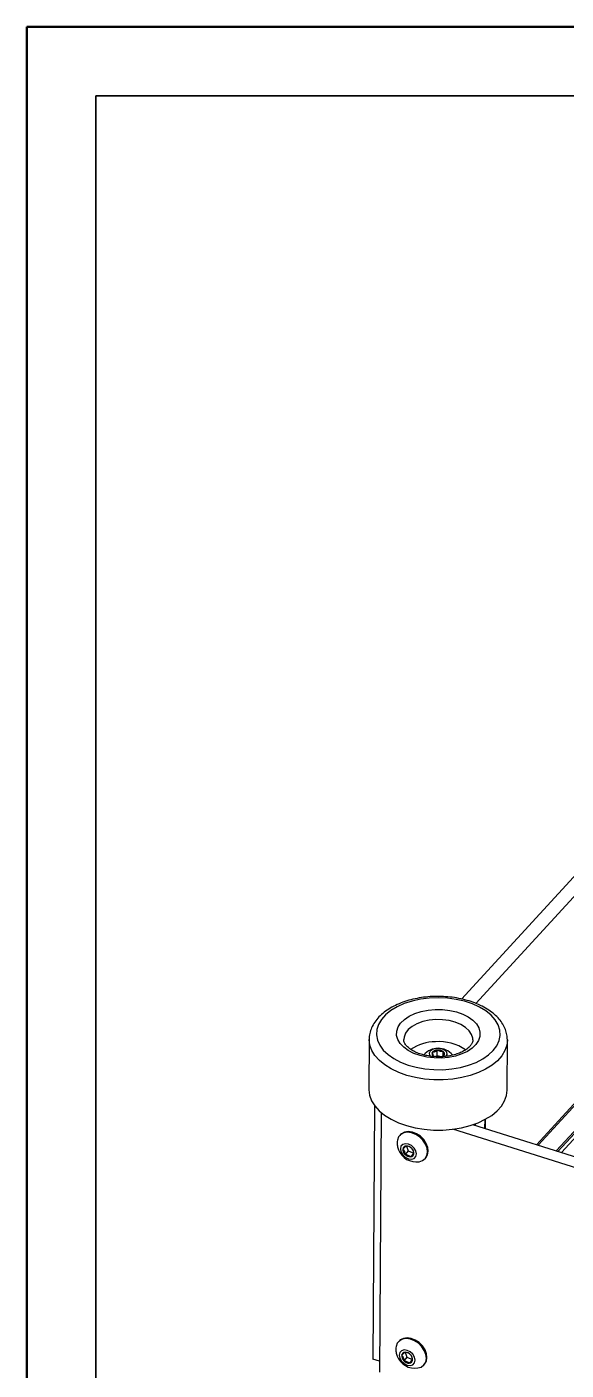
# Model space of a CAD drawing. Header units: millimetres. Extents: x -11 to 295, y 0 to 216.
# Drawn here: x 0 to 49.6, y 92.4 to 215.9 of the extents above; entities that cross this region are included whole.
import ezdxf

# ---------------------------------------------------------------- set-up
doc = ezdxf.new("R2010")
doc.units = ezdxf.units.MM
doc.layers.add('PAGE_BORDER', color=7, linetype='Continuous')

msp = doc.modelspace()

# ---------------------------------------------------------------- linework, layer by layer
at = {"color": 7, "linetype": 'Continuous', "lineweight": 50}
for p, q in [((0, 0), (0, 215.9)), ((0, 215.9), (279.4, 215.9))]:
    msp.add_line(p, q, dxfattribs=at)
at = {"color": 7, "linetype": 'Continuous', "lineweight": 25}
for p, q in [((83.15, 173.65), (39.94, 126.53)), ((84.47, 173.23), (41.27, 126.12)), ((84.54, 154.28), (46.82, 113.14)), ((49.12, 112.41), (86.85, 153.55)), ((31.46, 122.83), (31.43, 118.21)), ((44.13, 118.14), (44.16, 122.75)), ((37.34, 121.3), (37.42, 121.26)), ((37.71, 121.31), (37.55, 121.24)), ((37.71, 121.31), (37.72, 121.83)), ((38.07, 121.23), (37.71, 121.31)), ((38.25, 121.3), (38.25, 121.71)), ((31.94, 116.74), (31.8, 93.42)), ((32.56, 116.09), (32.42, 92.24)), ((162.39, 76.84), (40.98, 114.97)), ((42.14, 114.6), (42.15, 115.47)), ((34.32, 114.06), (34.26, 113.99)), ((162.82, 75.72), (39.14, 114.56)), ((35.05, 112.57), (34.75, 112.25)), ((34.88, 113.01), (35.05, 112.57)), ((35.05, 112.57), (35.55, 112.35)), ((35.55, 112.35), (35.25, 112.02)), ((36.59, 111.85), (36.66, 111.92)), ((34.21, 95.09), (34.14, 95.02)), ((34.76, 94.05), (34.93, 93.61)), ((32.42, 93.23), (31.8, 93.42)), ((34.93, 93.61), (34.63, 93.28)), ((34.93, 93.61), (35.44, 93.39)), ((35.44, 93.39), (35.14, 93.06)), ((36.48, 92.88), (36.54, 92.95))]:
    msp.add_line(p, q, dxfattribs=at)
at = {"color": 8, "linetype": 'Continuous', "lineweight": 25}
for p, q in [((46.98, 113.09), (84.7, 154.23)), ((48.65, 112.56), (86.38, 153.7)), ((48.8, 112.51), (86.52, 153.66)), ((41.08, 114.94), (41.08, 115)), ((41.22, 114.89), (41.22, 115.05)), ((42.1, 114.62), (42.11, 115.45))]:
    msp.add_line(p, q, dxfattribs=at)
at = {"color": 7, "linetype": 'Continuous', "lineweight": 25, "flags": 128}
for points in [[(37.39, 120.04), (38.22, 120.03), (39.04, 120.1), (39.84, 120.24), (40.59, 120.44), (41.28, 120.7), (41.9, 121.02), (42.43, 121.39), (42.86, 121.8), (43.19, 122.24), (43.4, 122.71), (43.49, 123.19), (43.46, 123.67), (43.31, 124.15), (43.04, 124.61), (42.66, 125.04), (42.18, 125.44), (41.6, 125.79), (40.95, 126.08), (40.22, 126.32), (39.45, 126.5), (38.64, 126.61), (37.81, 126.65), (36.98, 126.61), (36.17, 126.51), (35.4, 126.34), (34.67, 126.11), (34.02, 125.82), (33.44, 125.47), (32.96, 125.08), (32.58, 124.65), (32.31, 124.2), (32.16, 123.72), (32.13, 123.24), (32.22, 122.76), (32.43, 122.29), (32.75, 121.84), (33.19, 121.43), (33.72, 121.05), (34.34, 120.73), (35.03, 120.46), (35.78, 120.25), (36.57, 120.11), (37.39, 120.04)], [(38.75, 121.16), (38.09, 121.1), (37.42, 121.11), (36.76, 121.19), (36.14, 121.33), (35.56, 121.53), (35.05, 121.79), (34.63, 122.09), (34.3, 122.43), (34.08, 122.8), (33.98, 123.19), (33.99, 123.58), (34.11, 123.96), (34.35, 124.32), (34.69, 124.66), (35.13, 124.95), (35.65, 125.2), (36.24, 125.38), (36.87, 125.51), (37.53, 125.57), (38.2, 125.56), (38.86, 125.48), (39.48, 125.34), (40.06, 125.14), (40.56, 124.88), (40.99, 124.58), (41.31, 124.24), (41.53, 123.87), (41.64, 123.48), (41.63, 123.09), (41.51, 122.71), (41.27, 122.35), (40.92, 122.01), (40.49, 121.72), (39.97, 121.48), (39.38, 121.29), (38.75, 121.16)], [(44.15, 122.83), (44.16, 122.79), (44.16, 122.75)], [(37.29, 121.88), (37.07, 121.74), (36.97, 121.56), (36.99, 121.37), (37.07, 121.27)], [(38.53, 121.27), (38.63, 121.44), (38.6, 121.63), (38.45, 121.8), (38.21, 121.92), (37.9, 121.98), (37.58, 121.97), (37.29, 121.88)], [(37.34, 121.3), (37.39, 121.26), (37.39, 121.26)], [(31.43, 118.21), (31.43, 118.18), (31.49, 117.68), (31.67, 117.18), (31.97, 116.71), (32.37, 116.26), (32.87, 115.85), (33.47, 115.48), (34.14, 115.16), (34.88, 114.89), (35.68, 114.69), (36.52, 114.55), (37.37, 114.48), (38.24, 114.48), (39.1, 114.55), (39.93, 114.69), (40.73, 114.89), (41.46, 115.15), (42.13, 115.47), (42.72, 115.83), (43.22, 116.25), (43.61, 116.69), (43.9, 117.17), (44.07, 117.66), (44.13, 118.14)], [(36.05, 111.57), (36.36, 111.67), (36.6, 111.86), (36.76, 112.13), (36.82, 112.46), (36.78, 112.82), (36.64, 113.19), (36.4, 113.54), (36.1, 113.84), (35.74, 114.08), (35.36, 114.23), (34.99, 114.28), (34.65, 114.23), (34.36, 114.08), (34.16, 113.85), (34.05, 113.55), (34.03, 113.42)], [(36.66, 111.92), (36.67, 111.93), (36.83, 112.2), (36.89, 112.53), (36.85, 112.89), (36.7, 113.26), (36.47, 113.61), (36.16, 113.91), (35.81, 114.15), (35.43, 114.3), (35.05, 114.35), (34.71, 114.3), (34.43, 114.15), (34.32, 114.06)], [(34.03, 113.42), (34.03, 113.32), (34.03, 113.23), (34.04, 113.14), (34.05, 113.04), (34.07, 112.95), (34.09, 112.86), (34.12, 112.77), (34.15, 112.68), (34.28, 112.41), (34.45, 112.17), (34.66, 111.96), (34.9, 111.79), (35.17, 111.67), (35.46, 111.59), (35.75, 111.55), (36.05, 111.57)], [(34.33, 112.75), (34.38, 112.47), (34.54, 112.2), (34.77, 111.98), (35.06, 111.84), (35.34, 111.81), (35.58, 111.88), (35.74, 112.05), (35.8, 112.29), (35.74, 112.56), (35.58, 112.83), (35.35, 113.06), (35.07, 113.2), (34.78, 113.23), (34.54, 113.16), (34.38, 112.99), (34.33, 112.75)], [(35.93, 92.61), (36.24, 92.7), (36.49, 92.89), (36.65, 93.16), (36.71, 93.49), (36.67, 93.85), (36.52, 94.22), (36.29, 94.57), (35.98, 94.88), (35.63, 95.11), (35.25, 95.26), (34.87, 95.31), (34.53, 95.26), (34.25, 95.12), (34.04, 94.89), (33.93, 94.59), (33.91, 94.45)], [(36.54, 92.95), (36.55, 92.96), (36.71, 93.23), (36.77, 93.56), (36.73, 93.92), (36.59, 94.29), (36.35, 94.64), (36.05, 94.95), (35.69, 95.18), (35.31, 95.33), (34.94, 95.38), (34.6, 95.33), (34.31, 95.19), (34.21, 95.09)], [(33.91, 94.45), (33.91, 94.36), (33.91, 94.26), (33.92, 94.17), (33.93, 94.08), (33.95, 93.98), (33.97, 93.89), (34, 93.8), (34.03, 93.71), (34.16, 93.45), (34.33, 93.21), (34.54, 93), (34.79, 92.83), (35.05, 92.7), (35.34, 92.62), (35.63, 92.59), (35.93, 92.61)], [(34.21, 93.79), (34.26, 93.51), (34.42, 93.24), (34.66, 93.02), (34.94, 92.88), (35.22, 92.84), (35.46, 92.91), (35.62, 93.08), (35.68, 93.32), (35.63, 93.6), (35.47, 93.87), (35.23, 94.09), (34.95, 94.23), (34.67, 94.27), (34.43, 94.2), (34.27, 94.03), (34.21, 93.79)]]:
    msp.add_lwpolyline(points, dxfattribs=at)
at = {"color": 8, "linetype": 'Continuous', "lineweight": 25, "flags": 128}
for points in [[(40.98, 122.79), (40.97, 122.92), (40.87, 123.27), (40.64, 123.61), (40.31, 123.92), (39.88, 124.19), (39.37, 124.4), (38.8, 124.55), (38.2, 124.63), (37.57, 124.64), (36.96, 124.58), (36.38, 124.45), (35.85, 124.26), (35.4, 124.01), (35.04, 123.72), (34.79, 123.39), (34.66, 123.03), (34.63, 122.82)], [(38.27, 119.1), (37.4, 119.1), (36.54, 119.17), (35.71, 119.31), (34.91, 119.51), (34.17, 119.78), (33.49, 120.1), (32.9, 120.47), (32.4, 120.88), (31.99, 121.33), (31.7, 121.8), (31.52, 122.3), (31.46, 122.8)], [(44.16, 122.75), (44.1, 122.28), (43.93, 121.79), (43.64, 121.31), (43.25, 120.86), (42.75, 120.45), (42.16, 120.08), (41.49, 119.77), (40.75, 119.51), (39.96, 119.31), (39.13, 119.17), (38.27, 119.1)]]:
    msp.add_lwpolyline(points, dxfattribs=at)
at = {"color": 7, "linetype": 'Continuous', "lineweight": 25}
for centre, radius, start, end in [((37.54, 118.62), 3.98, 89.7348, 124.7955), ((37.91, 118.38), 4.23, 55.2708, 94.7684), ((37.79, 120.24), 1.76, 40.9394, 138.8619), ((37.46, 121.5), 0.234, 146.3596, 240.6636), ((37.72, 121.22), 0.615, 90.3202, 138.2), ((37.81, 121.02), 0.817, 56.826, 96.2172), ((38.01, 121.62), 0.409, 298.2052, 323.157), ((38.14, 121.5), 0.234, 326.3596, 60.6636), ((35.16, 112.69), 0.608, 175.3412, 227.0636), ((34.87, 112.69), 0.322, 90.9423, 171.5762), ((34.87, 112.34), 0.676, 42.3683, 90.4781), ((34.96, 112.35), 0.608, 355.3412, 47.0636), ((35.25, 112.7), 0.676, 222.3668, 270.4778), ((35.25, 112.35), 0.322, 270.9413, 351.5764), ((34.76, 93.73), 0.322, 90.9414, 171.5758), ((34.76, 93.37), 0.676, 42.367, 90.4781), ((35.05, 93.72), 0.608, 175.3413, 227.0633), ((35.13, 93.73), 0.676, 222.3693, 270.4771), ((35.13, 93.38), 0.322, 270.9442, 351.5725), ((34.84, 93.38), 0.608, 355.3447, 47.0619)]:
    msp.add_arc(centre, radius, start, end, dxfattribs=at)
for points, knots in [([(44.15, 122.85), (44.14, 123.02), (44.11, 123.37), (43.93, 123.87), (43.67, 124.36), (43.3, 124.82), (42.84, 125.24), (42.3, 125.63), (41.68, 125.96), (40.99, 126.25), (40.26, 126.47), (39.48, 126.64), (38.69, 126.74), (37.87, 126.78), (37.06, 126.76), (36.26, 126.67), (35.48, 126.52), (34.74, 126.31), (34.04, 126.04), (33.4, 125.71), (32.83, 125.33), (32.35, 124.9), (31.96, 124.42), (31.67, 123.9), (31.5, 123.37), (31.44, 122.99), (31.46, 122.81), (31.46, 122.8)], [0, 0, 0, 0, 0.031161, 0.063436, 0.096897, 0.13234, 0.170276, 0.210853, 0.253913, 0.299115, 0.346066, 0.394379, 0.443632, 0.493372, 0.543131, 0.592439, 0.640846, 0.687961, 0.733461, 0.777115, 0.818797, 0.858438, 0.896017, 0.931603, 0.965416, 0.997934, 1, 1, 1, 1]), ([(40.97, 122.78), (40.97, 122.74), (40.98, 122.63), (40.9, 122.43), (40.74, 122.2), (40.49, 121.97), (40.15, 121.74), (39.73, 121.55), (39.25, 121.39), (38.73, 121.28), (38.33, 121.24), (38.01, 121.22), (37.67, 121.22), (37.19, 121.25), (36.64, 121.34), (36.12, 121.48), (35.67, 121.66), (35.29, 121.87), (35, 122.1), (34.79, 122.33), (34.67, 122.55), (34.62, 122.72), (34.64, 122.81), (34.64, 122.82)], [0, 0, 0, 0, 0.01549, 0.045233, 0.07972, 0.125691, 0.178812, 0.239033, 0.305472, 0.376868, 0.447805, 0.465257, 0.504519, 0.580348, 0.654205, 0.72408, 0.78822, 0.845154, 0.89387, 0.934056, 0.966452, 0.994251, 1, 1, 1, 1]), ([(37.72, 121.83), (37.7, 121.81), (37.63, 121.75), (37.51, 121.67), (37.37, 121.63), (37.29, 121.63), (37.26, 121.63)], [0, 0, 0, 0, 0.177559, 0.542522, 0.847336, 1, 1, 1, 1]), ([(37.26, 121.63), (37.27, 121.56), (37.29, 121.46), (37.31, 121.35), (37.34, 121.31), (37.34, 121.3)], [0, 0, 0, 0, 0.610014, 0.883628, 1, 1, 1, 1]), ([(38.25, 121.71), (38.17, 121.7), (38.03, 121.68), (37.85, 121.75), (37.76, 121.81), (37.72, 121.83)], [0, 0, 0, 0, 0.414526, 0.736639, 1, 1, 1, 1]), ([(38.15, 121.23), (38.19, 121.26), (38.25, 121.3), (38.31, 121.35), (38.33, 121.37)], [0, 0, 0, 0, 0.6080172, 1, 1, 1, 1]), ([(38.33, 121.37), (38.32, 121.4), (38.29, 121.47), (38.27, 121.58), (38.26, 121.66), (38.25, 121.71)], [0, 0, 0, 0, 0.264364, 0.633067, 1, 1, 1, 1]), ([(34.87, 113.01), (34.85, 113), (34.82, 112.98), (34.75, 112.92), (34.66, 112.84), (34.59, 112.77), (34.56, 112.74)], [0, 0, 0, 0, 0.12604, 0.311173, 0.668082, 1, 1, 1, 1]), ([(34.56, 112.74), (34.57, 112.72), (34.63, 112.66), (34.7, 112.53), (34.73, 112.38), (34.74, 112.28), (34.75, 112.25)], [0, 0, 0, 0, 0.131739, 0.450729, 0.799621, 1, 1, 1, 1]), ([(35.37, 112.79), (35.35, 112.82), (35.29, 112.87), (35.17, 112.94), (35.03, 112.99), (34.92, 113.01), (34.87, 113.01)], [0, 0, 0, 0, 0.193235, 0.40907, 0.734488, 1, 1, 1, 1]), ([(35.57, 112.3), (35.56, 112.34), (35.55, 112.43), (35.51, 112.59), (35.44, 112.72), (35.39, 112.78), (35.37, 112.79)], [0, 0, 0, 0, 0.200379, 0.549264, 0.868262, 1, 1, 1, 1]), ([(34.75, 112.25), (34.79, 112.24), (34.88, 112.23), (35.02, 112.19), (35.15, 112.12), (35.22, 112.05), (35.25, 112.02)], [0, 0, 0, 0, 0.231666, 0.468413, 0.777284, 1, 1, 1, 1]), ([(35.25, 112.02), (35.28, 112.05), (35.34, 112.11), (35.43, 112.19), (35.5, 112.25), (35.55, 112.29), (35.57, 112.3)], [0, 0, 0, 0, 0.291031, 0.563294, 0.851469, 1, 1, 1, 1]), ([(34.75, 94.05), (34.74, 94.04), (34.7, 94.01), (34.63, 93.95), (34.54, 93.87), (34.47, 93.81), (34.44, 93.77)], [0, 0, 0, 0, 0.1260599, 0.3111888, 0.6680891, 1, 1, 1, 1]), ([(35.26, 93.83), (35.23, 93.85), (35.17, 93.91), (35.06, 93.98), (34.91, 94.03), (34.8, 94.04), (34.75, 94.05)], [0, 0, 0, 0, 0.193238, 0.409078, 0.7345, 1, 1, 1, 1]), ([(34.44, 93.77), (34.46, 93.76), (34.51, 93.7), (34.58, 93.57), (34.62, 93.41), (34.63, 93.32), (34.63, 93.28)], [0, 0, 0, 0, 0.131741, 0.450733, 0.799622, 1, 1, 1, 1]), ([(34.63, 93.28), (34.67, 93.27), (34.76, 93.26), (34.9, 93.22), (35.03, 93.16), (35.11, 93.09), (35.14, 93.06)], [0, 0, 0, 0, 0.231663, 0.468407, 0.777275, 1, 1, 1, 1]), ([(35.14, 93.06), (35.17, 93.09), (35.22, 93.14), (35.31, 93.22), (35.38, 93.28), (35.43, 93.32), (35.45, 93.33)], [0, 0, 0, 0, 0.291011, 0.56328, 0.851453, 1, 1, 1, 1]), ([(35.45, 93.33), (35.45, 93.37), (35.44, 93.47), (35.4, 93.62), (35.33, 93.75), (35.27, 93.81), (35.26, 93.83)], [0, 0, 0, 0, 0.200384, 0.549272, 0.868263, 1, 1, 1, 1])]:
    msp.add_open_spline(points, degree=3, knots=knots, dxfattribs=at)
at = {"layer": 'PAGE_BORDER', "lineweight": 35}
for p, q in [((6.35, 209.55), (273.05, 209.55)), ((6.35, 6.35), (6.35, 209.55))]:
    msp.add_line(p, q, dxfattribs=at)

doc.saveas('drawing.dxf')
